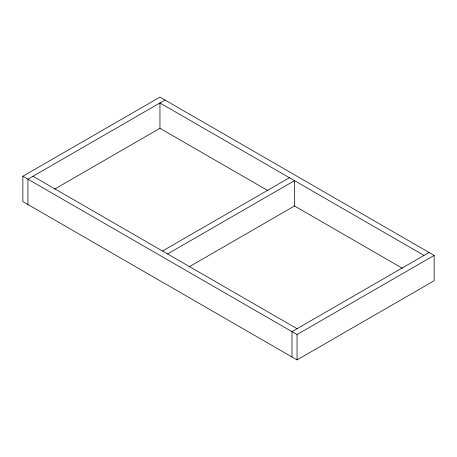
<?xml version="1.0" encoding="UTF-8"?>
<svg xmlns="http://www.w3.org/2000/svg" width="457" height="457" viewBox="0 0 457 457"><rect width="100%" height="100%" fill="white"/><g stroke="black" fill="none" stroke-linecap="round" stroke-linejoin="round"><path stroke-width="0.69" d="M22.85 176.259L159.95 97.107L434.15 255.412L434.15 280.741L297.05 359.893L22.85 201.588L22.85 176.259L297.05 334.564L434.15 255.412M165.023 100.032L27.923 179.19L27.923 204.519M54.48 189.187L160.081 128.217M162.486 251.019L289.441 177.722M167.559 253.949L294.514 180.652L294.514 205.981L189.129 266.825M429.077 252.481L291.977 331.639L291.977 356.968M424.005 255.412L159.95 102.962L159.95 128.291L268.168 190.769M294.142 205.764L402.36 268.248M32.995 176.259L297.05 328.709M297.05 334.564L297.05 359.893"/></g></svg>
